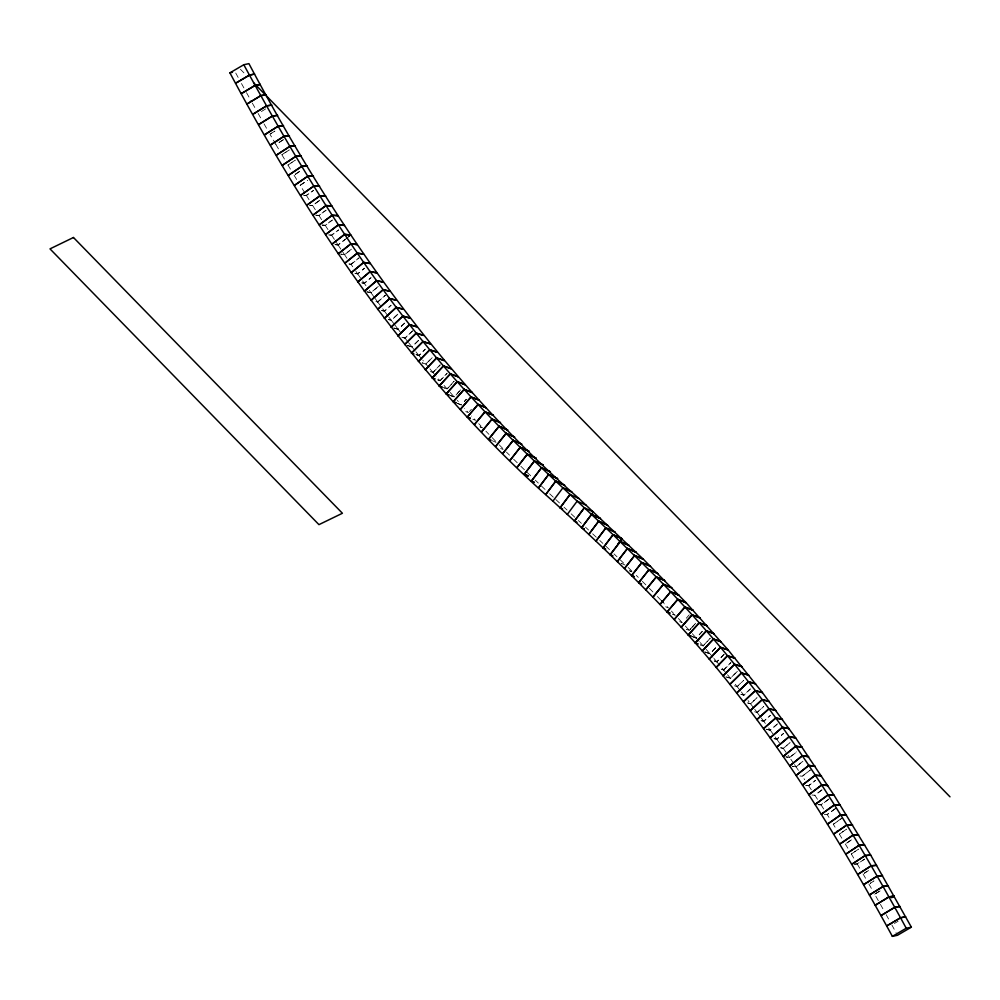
<?xml version="1.0" encoding="UTF-8"?>
<svg xmlns="http://www.w3.org/2000/svg" width="1000" height="1000" viewBox="0 0 1000 1000"><rect width="100%" height="100%" fill="white"/><g stroke="black" fill="none" stroke-linecap="round" stroke-linejoin="round"><path stroke-width="0.75" stroke-dasharray="5 3.75" d="M464.35 401.587L466.325 399.325M469.425 411.538L471.4 409.288M686.275 618.225L689.237 614.837M686.663 629.375L689.388 630.438L691.35 628.188M692.337 627.05L696.287 622.537L694.25 624.738M464.275 401.5L466.262 399.263M693.263 625.85L689.275 630.325L686.6 629.288M692.275 636.587L696.3 638.15L702.275 631.425M450.188 395.438L454.162 396.925L461.188 389.175L454.263 397.05L450.238 395.5M692.225 636.538L696.2 638.025L702.225 631.375M700.55 644.963L703.2 645.962L710.238 638.2L703.088 645.837L700.475 644.887M440.075 380.838L447.175 373.15L439.963 380.712L436.15 379.4L439.963 380.712L433.013 372.55L430.438 371.637M444.438 387.925L447.05 388.875L454.15 381.2L447.163 389L441.863 387.013M704.837 651.975L710.062 653.888L717.175 646.213M433.013 372.55L440.175 364.95M704.8 651.938L709.95 653.75L717.125 646.162M714.325 661.012L716.9 661.925L724.075 654.338M430.363 371.55L432.9 372.413L440.138 364.9M714.25 660.925L716.787 661.787L724.038 654.287M723.713 670.075L730.95 662.575L723.587 669.938L719.85 668.713L723.713 670.075L720.738 666.525M416.475 354.787L418.975 355.613L425.238 349.237M726.737 677.125L730.475 678.35L737.8 670.925L730.362 678.213L725.938 676.825M407.575 345.562L412 346.962L419.387 339.613M415.9 354.538L418.862 355.475L425.188 349.175M740.512 690.9L737.1 686.587L734.2 685.713L737.225 686.725L743.562 680.45M407.525 345.5L411.887 346.825L419.35 339.562M737.1 686.587L743.5 680.375M741.012 694.35L743.925 695.225L750.325 689.013M393.875 328.1L398.175 329.325L404.625 323.188M750.275 688.95L743.812 695.075L740.95 694.262M750.588 703.825L757.05 697.7L750.475 703.675L747.663 702.925L750.588 703.825L748.05 700.55M397.788 314.212L391.213 320.2L388.438 319.5L391.325 320.35L398.913 313.275M393.825 328.038L398.062 329.188L404.575 323.125M760.45 716.862L757.1 712.387L754.325 711.688L757.212 712.537L763.737 706.488M381.725 310.55L384.513 311.262L391.075 305.275M757.1 712.387L763.688 706.425M761.025 720.65L763.8 721.35L770.387 715.387L763.688 721.2L760.962 720.562M377.738 302.062L385.475 295.175L377.625 301.925L374.938 301.337L377.738 302.062L381.9 307.725M381.662 310.462L384.4 311.112L391.025 305.212M766.25 729.312L770.337 730.263L776.988 724.375M366.975 291.9L371.012 292.787L378.812 285.988L370.913 292.638L366.925 291.837M766.213 729.25L770.238 730.113L778.05 723.35M774.163 738.713L776.838 739.287L783.55 733.475M361.675 282.875L364.338 283.4L371.075 277.65L364.237 283.263L361.613 282.787M783.3 748.4L790.062 742.675L783.2 748.25L780.6 747.788L783.3 748.4L781.663 746.087M774.1 738.625L776.737 739.137L783.5 733.413M355.087 273.463L357.7 273.938L364.5 268.263M793.65 763.363L789.613 757.45L785.775 756.862L789.712 757.6L796.525 751.963M351.112 264.375L359.113 257.85L351.025 264.237L347.225 263.7L351.112 264.375L355.175 270.262M355.025 273.375L357.6 273.788L364.45 268.2M789.613 757.45L796.488 751.888M802.913 761.263L795.987 766.75L792.2 766.237L796.075 766.9L802.95 761.338M351.45 249.163L344.487 254.6L340.737 254.15L344.588 254.737L351.488 249.225M335.6 244.725L338.1 245.025L347.375 237.775M348.537 236.875L350.85 235.05M328.587 234.925L331.662 235.238L338.663 229.875L331.575 235.113L328.537 234.862M334.925 244.575L338.013 244.887L345.012 239.525M346.188 238.637L349.688 235.95M805.525 785.325L808.587 785.6L815.612 780.275L808.675 785.738L805.575 785.387M821.938 789.95L814.912 795.288L811.85 795M322.238 225.138L325.275 225.387L332.325 220.1M821.9 789.887L814.825 795.15L819.525 802.463M828.175 799.65L821.1 804.9L818.088 804.688M315.95 215.287L318.938 215.475L326.037 210.25M332.287 220.037L325.188 225.263L322.2 225.075M818.037 804.625L821.012 804.762L829.325 798.725M835.55 808.55L827.237 814.587L824.262 814.45M319.762 200.287L312.575 205.375L309.662 205.312L312.65 205.5L319.8 200.338M326 210.188L318.863 215.35L315.912 215.225M835.512 808.5L827.15 814.463L830.238 819.4M833.325 824.35L841.688 818.388M303.5 195.4L306.413 195.463L313.6 190.375L306.337 195.338L303.463 195.338M841.663 818.337L833.25 824.225L837.837 831.688M839.375 834.175L846.587 829.137L839.3 834.05L843.1 840.3M304.812 192.85L300.225 185.375L307.45 180.35M846.587 843.225L852.638 839.087L846.513 843.112M295.287 174.412L301.35 170.275M300.15 185.25L307.413 180.3M851.338 854L858.637 849.1L851.263 853.875L855 860.2M287.987 165.05L295.287 160.15L287.913 164.938L291 170.087M295.225 174.3L301.312 170.225M864.587 859.163L857.25 863.988L854.475 864.163M283.3 139.775L275.925 144.55L280.387 152.175M281.875 154.713L289.237 149.938L281.938 154.825L286.425 162.413M854.438 864.112L857.175 863.875L864.55 859.112M864.35 873.25L869.262 870.062L864.287 873.15M283.275 139.725L275.863 144.45L269.962 134.25L274.9 131.1L269.913 134.15M878.3 900.612L874.675 894.175L882.175 889.638M265.637 108.912L258.163 113.525L261.812 119.95M874.675 894.175L880.913 890.35M894.375 923.475L898.138 921.237M799.887 775.938L802.4 776.275L810.487 769.875L802.312 776.137L804.7 779.737M457.262 403.312L461.287 404.862L457.275 400.4M457.312 403.363L461.4 404.975M465.725 411.6L468.438 412.675L464.412 408.275M679.613 621.663L682.337 622.737M472.85 419.25L475.613 420.363L471.575 416.037M675.375 615.262L672.625 614.15L675.475 615.363L671.425 611.087M482.788 427.95L480 426.8L482.875 428.038L478.738 423.675M665.662 606.8L668.487 607.975L664.425 603.763M492.325 440.737L496.012 442.325M500.675 448.45L503.137 449.5M624.875 564.95L621.1 563.275L624.925 565M571.175 513.85L575.262 517.65M578.337 520.5L581.4 523.35M564.012 507.188L567.075 510.037M585.487 527.15L588.55 530M592.625 533.8L596.712 537.625M555.812 499.538L559.9 503.35M599.763 540.475L602.825 543.35M549.65 493.762L553.737 497.6M605.862 546.2L609.95 550.062M541.438 486.025L546.55 490.85M613.987 553.888L617.05 556.812M535.275 480.163L538.337 483.075M620.075 559.688L625.175 564.587M527.05 472.287L531.138 476.213M628.175 567.487L632.263 571.45M520.875 466.312L524.963 470.262M636.275 575.388L638.312 577.388M513.675 459.263L517.75 463.263M642.312 581.337L646.388 585.388M506.475 452.137L509.538 455.175M649.362 588.375L653.438 592.475M499.288 444.913L503.35 449.012M657.412 596.538L660.462 599.663M492.088 437.575L496.15 441.737M240.438 69.287L245.512 74.488M485.913 431.2L488.963 434.363M678.4 618.513L682.438 622.85M685.35 626.038L689.388 630.438M692.288 633.675L696.3 638.15M450.163 392.4L454.162 396.925M696.2 638.025L699.2 641.425M700.2 642.562L703.2 645.962M706.075 649.287L710.062 653.888M444.062 385.438L447.05 388.875M709.95 653.75L712.925 657.262M713.925 658.425L716.9 661.925M716.787 661.787L719.75 665.35M428.938 367.688L422.912 360.4M429.938 368.862L432.9 372.413M418.975 355.613L421.925 359.2M723.587 669.938L726.55 673.55M727.525 674.75L730.475 678.35M735.263 684.3L737.225 686.725M412 346.962L414.938 350.613M415.925 351.825L418.862 355.475M407.625 341.438L402.413 334.787M408.488 342.512L411.887 346.825M741.363 691.988L743.925 695.225M398.175 329.325L401.562 333.688M391.325 320.35L393.85 323.663M394.688 324.762L398.062 329.188M750.475 703.675L753.838 708.112M754.688 709.212L757.212 712.537M384.513 311.262L387.863 315.725M388.7 316.85L391.213 320.2M761.287 717.987L763.8 721.35M382.738 308.85L384.4 311.112M763.688 721.2L765.35 723.462M768.675 728L770.337 730.263M371.012 292.787L374.325 297.35M375.15 298.5L377.625 301.925M770.238 730.113L774.362 735.85M775.188 736.988L776.838 739.287M364.338 283.4L365.975 285.712M369.263 290.325L370.913 292.638M776.737 739.137L780.837 744.925M357.7 273.938L361.788 279.762M362.6 280.925L364.237 283.263M783.2 748.25L787.275 754.1M788.088 755.263L789.712 757.6M355.988 271.438L357.6 273.788M794.463 764.538L796.075 766.9M344.588 254.737L347 258.3M795.987 766.75L798.388 770.325M338.1 245.025L342.088 251.012M342.887 252.213L344.487 254.6M331.662 235.238L335.625 241.275M336.425 242.475L338.013 244.887M808.587 785.6L813.325 792.862M325.275 225.387L330 232.675M318.938 215.475L323.625 222.812M821.012 804.762L825.675 812.138M312.65 205.5L317.312 212.887M306.413 195.463L311.038 202.887M294.075 175.238L298.637 182.75M845.3 843.938L849.075 850.225M857.175 863.875L860.888 870.225M863.05 873.925L866.737 880.312M264.05 123.9L267.712 130.3M868.888 884.025L872.537 890.438M252.325 103.125L255.95 109.575M880.425 904.362L884.025 910.825M246.525 92.688L250.837 100.45M886.137 914.6L889.712 921.075M241.475 83.537L244.338 88.713M891.812 924.875L896.075 932.675M235.75 73.05L238.588 78.25M432.188 357.688L425.975 364.137L422.163 362.837L425.863 364L432.137 357.638M412.525 330.95L405.075 338.2L400.7 336.887L404.963 338.062L412.488 330.9M873.888 881L870.188 883.35L873.85 880.925M631.962 571.838L629.462 570.737L632.025 571.888"/><path stroke-width="1.5" d="M562.663 509L560.075 507.825L570.025 494.487L579.075 498.612L643.45 559.325L686.112 602.725L728.175 649.987L762.438 692.588L795.688 737.9L834.075 795.263L870.7 855.125L911.363 927.15L897.487 935.275L892.362 936.363C846.287 851.75 796.062 769.05 736.65 693.05C682.487 622.663 618.25 561 552.913 501.163C417.5 381.838 314.212 231.35 229.925 72.85L243.8 64.737L248.925 63.637C334.513 225.2 440.65 377.75 579.075 498.612M567.238 514.475L577.175 501.138L586.237 505.262M576.987 522.3L574.4 521.125L584.338 507.788L593.387 511.912M590.688 515.55L592.487 513.125L581.55 527.788L584.138 528.962L581.55 527.788L591.525 514.475L600.55 518.575L591.512 514.462L555.725 481.163L545.763 494.475L555.75 481.188L564.763 485.275L555.725 481.163M552.913 501.163L562.888 487.85L571.912 491.95L562.875 487.837M560.075 507.825L570.025 494.487M574.4 521.125L584.35 507.8M598.675 521.163L588.713 534.475L598.7 521.188L607.712 525.262L598.675 521.163L591.525 514.475M541.475 467.75L531.45 481.012L534.012 482.163L531.45 481.012L541.525 467.788L550.45 471.8L541.475 467.75L555.75 481.188M618.375 543.55L622.013 538.725L613.05 534.675L598.7 521.188M534.375 460.988L524.3 474.212L528.125 475.925L524.3 474.212L534.425 461.037L543.3 465L534.375 460.988L541.525 467.788M618.362 543.538L622.013 538.725L613.088 534.725L603.025 547.938L605.588 549.1L603.025 547.938L613.088 534.725L656.225 576.9L664.837 580.6L656.3 576.975L645.837 589.8L656.225 576.9M520.188 447.3L510.012 460.412L520.25 447.362L529.012 451.213L520.188 447.3L534.425 461.037M513.112 440.363L502.875 453.413L513.188 440.425L521.875 444.212L513.112 440.363L520.25 447.362M506.062 433.338L495.75 446.325L506.138 433.413L514.75 437.125L506.062 433.338L513.188 440.425M638.725 582.625L649.025 569.637L657.712 573.425L649.025 569.637L638.725 582.625L641.587 583.862M491.1 440.213L488.638 439.15L499.012 426.238L507.638 429.95L499.012 426.238L491.987 419.05L481.525 431.887L492.075 419.15L500.525 422.675L491.987 419.05M488.638 439.15L499.1 426.325L506.138 433.413M663.413 584.25L652.95 597.075L663.5 584.35L671.938 587.875L663.413 584.25L656.3 576.975M484.988 411.775L474.425 424.513L485.075 411.875L493.425 415.3L484.988 411.775L492.075 419.15M670.6 591.712L660.037 604.45L670.688 591.812L679.038 595.25L670.6 591.712L663.5 584.35M478 404.387L467.35 417.038L470.138 418.175L467.35 417.038L478.088 404.5L486.35 407.825L478 404.387L485.075 411.875M669.875 613.038L667.125 611.938L677.862 599.4L686.112 602.725L677.763 599.3L667.125 611.938L669.9 613.075M471.025 396.912L460.288 409.45L471.125 397.025L479.288 400.238L471.025 396.912L478.088 404.5M464.075 389.325L453.237 401.75L455.962 402.825L453.237 401.75L464.188 389.438L472.238 392.55L464.075 389.325L471.125 397.025M692.075 614.8L681.225 627.225L692.175 614.913L700.225 618.013L692.075 614.8L677.862 599.4M457.163 381.625L446.213 393.938L448.9 394.975L446.213 393.938L457.262 381.75L465.213 384.738L457.163 381.625L464.188 389.438M699.2 622.737L688.25 635.037L690.938 636.075L688.25 635.037L699.312 622.85L707.25 625.837L699.2 622.737L692.175 614.913M450.262 373.812L439.212 386.012L441.863 387.013L439.212 386.012L450.375 373.938L458.212 376.812L450.262 373.812L457.262 381.75M697.862 643.925L695.25 642.975L706.425 630.913L714.25 633.775L706.312 630.788L695.25 642.975L697.9 643.975M443.387 365.9L432.238 377.975L434.85 378.925L432.238 377.975L443.5 366.025L451.225 368.762L443.387 365.9L450.375 373.938M713.4 638.962L702.237 651.025L713.512 639.1L721.225 641.825L713.4 638.962L706.425 630.913M436.55 357.863L425.275 369.812L436.662 358L444.275 360.6L436.55 357.863L443.5 366.025M720.462 647.262L709.175 659.2L720.575 647.4L728.175 649.987L720.462 647.262L713.512 639.1M429.738 349.712L418.363 361.525L429.85 349.85L437.362 352.325L429.738 349.712L436.662 358M727.487 655.688L716.1 667.487L727.6 655.825L735.1 658.275L727.487 655.688L720.575 647.4M413.975 353.963L411.463 353.137L422.962 341.463L430.462 343.925L423.075 341.6L416.213 333.088L404.613 344.625L416.325 333.225L423.612 335.425L416.213 333.088M734.488 664.225L722.987 675.888L734.6 664.375L741.988 666.688L734.488 664.225L727.6 655.825M411.463 353.137L423.075 341.6M741.462 672.887L729.837 684.412L741.575 673.037L748.838 675.212L741.462 672.887L734.6 664.375M409.513 324.613L397.788 336.012L409.625 324.75L416.788 326.8L409.513 324.613L416.325 333.225M748.388 681.675L736.65 693.05L748.5 681.812L755.65 683.838L748.388 681.675L741.575 673.037M402.837 316.025L391.012 327.275L402.95 316.163L410 318.075L402.837 316.025L409.625 324.75M755.275 690.562L743.438 701.8L755.387 690.713L762.438 692.588L755.275 690.562L748.5 681.812M396.2 307.325L384.263 318.438L396.312 307.475L403.263 309.237L396.2 307.325L402.95 316.163M762.125 699.562L750.175 710.65L762.237 699.712L769.175 701.45L762.125 699.562L755.387 690.713M389.6 298.525L377.562 309.5L389.712 298.675L396.55 300.287L389.6 298.525L396.312 307.475M768.938 708.675L756.862 719.613L769.05 708.825L775.863 710.413L768.938 708.675L762.237 699.712M383.05 289.625L370.9 300.45L383.15 289.775L389.888 291.25L383.05 289.625L389.712 298.675M775.7 717.887L763.525 728.675L775.812 718.037L782.525 719.475L775.7 717.887L769.05 708.825M376.538 280.625L364.275 291.312L376.637 280.775L383.275 282.1L376.538 280.625L383.15 289.775M782.412 727.2L770.125 737.85L782.525 727.35L789.125 728.637L782.412 727.2L775.812 718.037M370.062 271.537L357.7 282.075L370.163 271.675L376.7 272.863L370.062 271.537L376.637 280.775M789.087 736.612L776.7 747.113L789.188 736.762L795.688 737.9L789.087 736.612L782.525 727.35M363.638 262.35L351.163 272.75L363.738 262.5L370.163 263.538L363.638 262.35L370.163 271.675M795.713 746.112L783.213 756.462L795.812 746.263L802.212 747.25L795.713 746.112L789.188 736.762M357.25 253.088L344.688 263.337L357.35 253.225L363.688 254.125L357.25 253.088L363.738 262.5M802.275 755.7L789.675 765.9L802.375 755.85L808.675 756.7L802.275 755.7L795.812 746.263M350.9 243.725L338.25 253.837L351 243.863L357.25 244.625L350.9 243.725L357.35 253.225M808.8 765.375L796.1 775.425L808.888 765.512L815.1 766.225L808.8 765.375L802.375 755.85M344.613 234.288L331.85 244.262L344.7 234.425L350.85 235.05L344.613 234.288L351 243.863M815.263 775.125L802.475 785.037L815.362 775.263L821.475 775.825L815.263 775.125L808.888 765.512M338.35 224.775L325.513 234.613L338.438 224.913L344.5 225.413L338.35 224.775L344.7 234.425M821.688 784.95L808.8 794.725L821.775 785.088L827.8 785.512L821.688 784.95L815.362 775.263M332.137 215.188L319.212 224.9L332.225 215.325L338.212 215.688L332.137 215.188L338.438 224.913M828.05 794.837L815.075 804.475L828.138 794.975L834.075 795.263L828.05 794.837L821.775 785.088M325.975 205.538L312.95 215.113L326.05 205.662L331.95 205.9L325.975 205.538L332.225 215.325M834.362 804.8L821.3 814.3L834.438 804.938L840.3 805.1L834.362 804.8L828.138 794.975M319.837 195.812L306.75 205.25L319.925 195.938L325.75 196.05L319.837 195.812L326.05 205.662M840.625 814.825L827.475 824.188L840.7 814.963L846.475 814.987L840.625 814.825L834.438 804.938M313.762 186.025L300.587 195.35L313.837 186.137L319.587 186.137L313.762 186.025L319.925 195.938M846.825 824.912L833.6 834.15L846.9 825.037L852.6 824.938L846.825 824.912L840.7 814.963M307.712 176.175L294.475 185.375L307.787 176.287L313.475 176.175L307.712 176.175L313.837 186.137M852.987 835.05L839.688 844.15L853.062 835.175L858.675 834.95L852.987 835.05L846.9 825.037M301.712 166.275L288.4 175.35L301.788 166.388L307.4 166.15L301.712 166.275L307.787 176.287M859.1 845.238L845.713 854.225L859.163 845.362L864.712 845.013L859.1 845.238L853.062 835.175M295.763 156.312L282.375 165.287L295.825 156.425L301.375 156.075L295.763 156.312L301.788 166.388M289.837 146.3L276.388 155.162L289.9 146.412L295.387 145.963L289.837 146.3L295.825 156.425M865.15 855.475L851.7 864.338L865.225 855.588L870.7 855.125L865.15 855.475L859.163 845.362M283.962 136.25L270.438 145L284.012 136.35L289.438 135.8L283.962 136.25L289.9 146.412M871.162 865.763L857.638 874.5L871.225 865.875L876.637 865.3L871.162 865.763L865.225 855.588M278.113 126.15L264.538 134.8L278.175 126.25L283.538 125.588L278.113 126.15L284.012 136.35M877.125 876.087L863.538 884.712L877.188 876.188L882.537 875.512L877.125 876.087L871.225 865.875M272.312 116L258.675 124.562L272.362 116.1L277.675 115.35L272.312 116L278.175 126.25M883.037 886.45L869.388 894.975L883.1 886.55L888.388 885.763L883.037 886.45L877.188 876.188M266.537 105.825L252.85 114.275L266.588 105.913L271.85 105.075L266.537 105.825L272.362 116.1M891.7 897.588L894.188 896.05L888.9 896.85L875.188 905.263L888.962 896.95L894.188 896.05L891.688 897.562M894.725 907.275L880.962 915.6L894.775 907.375L899.963 906.388L894.725 907.275L883.1 886.55M255.1 85.35L241.312 93.625L255.15 85.425L260.312 84.412L255.1 85.35L266.588 105.913M900.5 917.75L886.688 925.962L900.562 917.837L905.688 916.75L900.5 917.75L894.775 907.375M249.438 75.062L235.6 83.25L249.475 75.138L254.6 74.037L249.438 75.062L255.15 85.425M892.362 936.363L906.237 928.238L911.363 927.15M229.925 72.85L232.475 72.3M253.637 82.812L950 796.825M661.388 600.6L663.413 602.712M670.688 591.812L677.763 599.3M699.312 622.85L706.312 630.788M422.962 341.463L429.85 349.85M900.562 917.837L906.237 928.238M243.8 64.737L249.475 75.138M548.6 474.475L538.6 487.762L548.638 474.513L557.6 478.562L548.638 474.513M605.862 527.9L595.862 541.188L605.9 527.925L614.862 531.975L605.9 527.925M620.237 541.525L610.175 554.738L612.725 555.887L610.175 554.738L620.288 541.575L629.175 545.538L620.237 541.525M527.275 454.175L517.15 467.35L527.325 454.225L536.15 458.137L527.275 454.175M627.438 548.438L617.312 561.6L627.487 548.488L636.312 552.4L627.438 548.438M634.637 555.413L624.462 568.538L634.7 555.475L643.45 559.325L634.637 555.413M641.825 562.487L631.587 575.538L634.1 576.638L631.587 575.538L641.9 562.55L650.588 566.337L641.825 562.487M684.925 606.987L674.188 619.525L685.025 607.1L693.188 610.312L684.925 606.987M260.8 95.6L247.062 103.963L260.85 95.688L266.062 94.763L260.8 95.6M73.463 237.5L50 248.875L318.95 524.637L342.413 513.263L73.463 237.5"/></g></svg>
